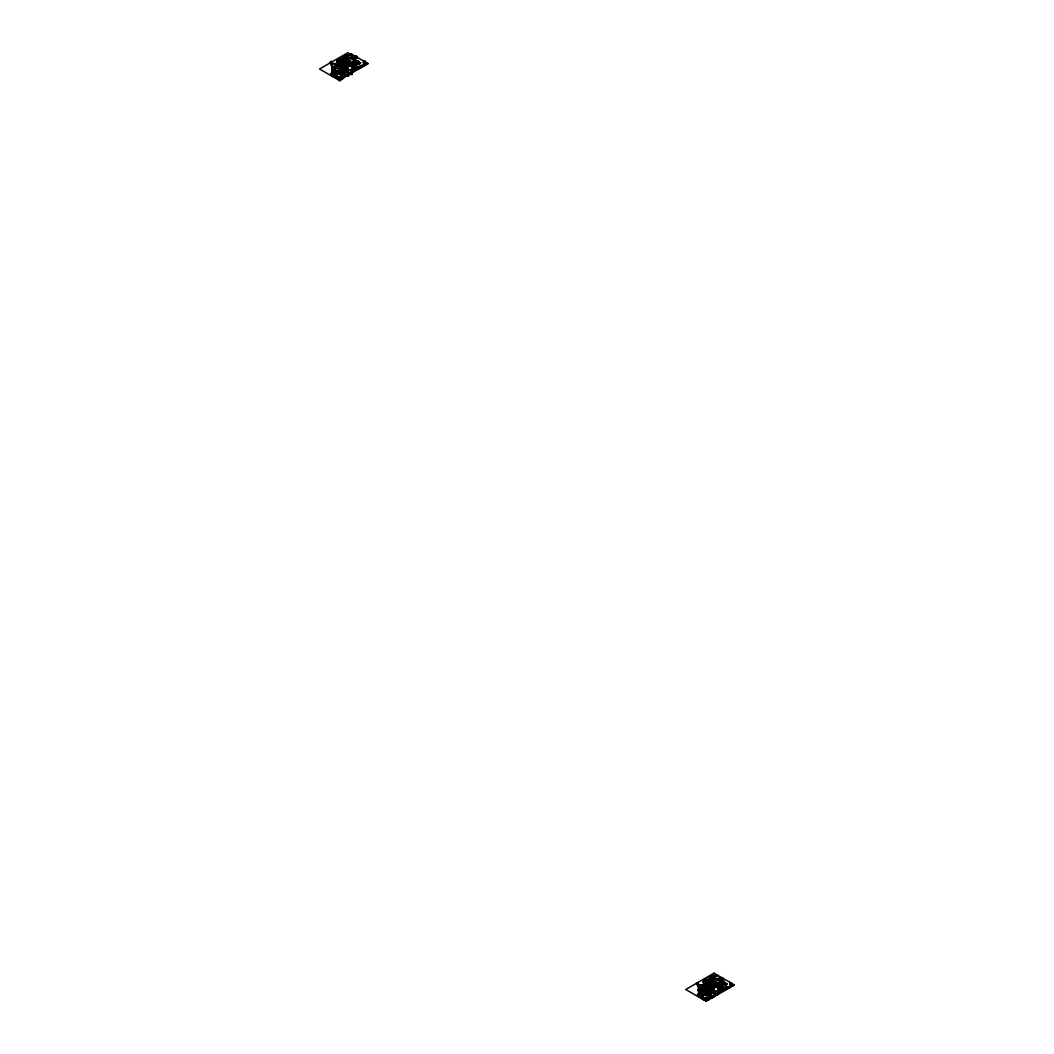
<?xml version="1.0" encoding="UTF-8"?>
<svg xmlns="http://www.w3.org/2000/svg" width="1054" height="1054" viewBox="0 0 1054 1054"><rect width="100%" height="100%" fill="white"/><g stroke="black" fill="none" stroke-linecap="round" stroke-linejoin="round"><path stroke-width="1.5" d="M350.85 73.174L350.995 72.08M364.038 61.58L365.237 61.501L364.473 65.111L352.563 71.264L352.076 74.478L350.666 74.281M350.982 73.161L350.481 72.713L350.692 74.531M364.236 61.54L364.276 62.515M339.098 77.206C340.561 76.678 339.204 77.614 339.493 77.772M339.678 77.153L340.218 77.588M347.556 63.332L347.688 59.828L347.556 62.884M349.203 63.28C351.232 64.834 350.495 62.067 349.862 63.266M351.535 63.411C350.863 61.132 353.67 64.623 350.745 62.858M355.119 68.918L356.12 68.326C357.662 69.841 354.025 68.629 354.803 69.3M356.542 68.22L357.543 68.76L356.608 68.312M356.66 68.154L355.923 68.536L356.647 69.09M357.543 67.957L358.531 68.154M357.807 67.825L358.821 68.088M358.136 67.416L359.045 68.023L358.676 67.061L357.675 67.891M358.703 67.377L360.099 67.496M359.058 67.891L359.954 67.443L359.572 66.613L358.834 67.074M339.678 72.265L340.35 72.568M341.035 77.377C339.665 76.428 342.616 76.494 340.376 76.85M341.272 71.54L340.837 71.764M344.171 74.663L343.288 75.361M345.435 69.907C343.037 70.42 346.819 69.472 345.053 69.538M355.251 63.899L357.148 61.488L355.514 61.053L353.907 63.121L346.753 65.071L346.173 64.083A3.979 2.292 0 0 1 346.028 63.82L345.896 60.21A5.613 3.241 0 0 1 346.595 58.932L345.08 58.247A38.906 22.463 0 0 0 337.886 64.202L336.186 63.727A4.69 2.701 0 0 0 333.354 63.477L331.997 62.779A3.083 1.779 0 0 0 331.417 61.356L330.007 62.976A36.561 21.106 0 0 1 332.313 68.286L332.115 68.602M346.318 60.407L346.344 63.345L347.504 64.228M348.294 63.332L352.418 62.239L353.828 60.434L355.369 60.789L353.683 62.99L348.334 64.189L346.608 63.108L346.621 60.315L348.307 60.407C346.344 62.924 349.849 64.031 348.742 63.714M346.713 63.056C350.152 62.766 345.001 63.741 347.306 62.436L347.306 61.751C345.514 63.345 350.218 61.659 346.713 61.909M347.912 62.436L346.621 62.252L347.319 60.776L346.726 61.395M348.004 61.488L346.621 61.33L347.319 59.801L348.294 63.293M347.688 75.15L347.556 75.295M347.833 62.384L347.583 62.818M347.715 61.764L347.319 60.776M348.9 62.067L350.481 61.83L348.9 61.791M348.9 61.488L350.495 61.264L348.9 61.224M348.9 60.921L350.495 60.658L348.9 60.645M350.178 63.187L350.903 63.622M351.035 63.609L350.376 63.121M350.6 72.884L351.18 72.173L351.259 72.858C351.931 73.688 350.784 74.781 350.969 72.818M350.877 62.884L351.917 62.739M353.67 61.158L353.525 61.778M357.253 63.042C357.767 61.29 357.556 64.821 356.147 63.121M712.069 981.682L712.056 984.383A3.979 2.292 0 0 0 712.438 985.437L712.965 986.307L713.69 985.503M712.517 981.682L712.504 984.383A2.187 1.265 0 0 0 715.561 985.53L720.106 984.383L721.713 982.328L723.334 982.75L721.45 985.174L715.666 986.636A5.151 2.978 0 0 0 712.517 989.047L710.752 987.229M721.568 982.104L719.882 984.252L715.442 985.371A1.884 1.094 0 0 1 712.807 984.383L712.82 981.63A4.862 2.806 0 0 1 715.824 979.179L721.924 977.73M714.533 996.491L711.147 995.45L709.078 997.73L704.243 998.915L702.491 996.952A4.018 2.319 0 0 1 703.94 994.699L713.163 990.51A1.489 0.856 0 0 0 713.716 989.719A3.966 2.292 0 0 1 716.127 987.269L722.346 985.688C730.659 972.592 710.778 992.684 714.204 981.63M714.493 984.937L714.507 981.63L712.82 981.63M360.376 66.56L361.812 65.546L353.037 69.946L354.315 69.261L355.211 69.92L354.842 68.971L353.709 69.854M354.987 70.038L353.854 69.788M361.522 65.994L362.128 65.348L362.655 66.231L361.562 65.532M343.261 75.822L343.973 76.323L343.472 75.308M343.96 74.939L344.539 75.585L343.103 75.704M350.323 62.937L349.335 63.227L349.809 63.899L349.572 62.976M340.323 59.788L344.105 60.842C347.833 59.222 351.022 55.151 356.41 56.112L356.766 57.087L350.811 58.497L351.759 58.22M351.693 58.01L350.969 58.181M352.352 65.638L352.405 65.019C354.855 65.361 350.402 64.241 352.313 65.704M353.393 61.949L354.104 62.449L352.84 62.067L355.238 60.816L354.697 60.104L354.223 60.895M354.263 60.526L353.538 61.185L354.803 61.567M354.882 57.483L353.393 57.021M356.739 62.779L357.266 63.675M350.969 74.149L351.074 73.596M330.007 62.16C333.881 67.654 332.142 72.37 332.036 68.655M338.479 73.055L338.215 72.924M340.218 72.252L339.493 72.634M341.456 71.461L340.995 71.659M345.58 70.117L344.882 70.249M360.442 66.402L361.377 66.863M338.887 72.858L338.795 72.199M354.684 60.539L358.228 61.04L355.475 64.031L347.622 66.125L346.344 68.55M354.513 64.334C355.33 64.755 353.986 65.388 353.986 64.663L354.473 64.544M346.028 63.82L345.87 63.042L346.779 64.742M332.023 63.793L331.997 63.596A3.083 1.779 0 0 0 331.417 62.16L331.417 61.356M353.248 65.427L352.787 64.729M331.984 73.609L333.354 73.754L333.934 69.577M339.019 73.2L338.281 72.568M340.916 71.356L341.654 71.856M342.998 71.395L342.234 71.448M333.894 71.066L334.263 69.669M351.707 65.835L351.245 65.111M698.762 997.018A37.944 21.91 0 0 0 700.08 992.341L700.133 990.971M347.28 55.77L347.767 55.493A33.57 19.38 0 0 0 350.969 53.701L363.683 61.092C360.982 64.004 367.53 63.266 363.788 63.174L363.973 61.224M363.893 63.174L363.959 62.436M363.986 62.199L364.038 61.461M364.381 61.264L364.249 63.016L364.341 61.725M364.289 63.28L363.406 65.15L364.025 64.439M364.486 62.568L364.552 61.883L365.079 63.214L363.893 63.121M363.986 62.146L364.631 60.921M364.552 61.883L363.986 62.515L365.132 62.581L365.237 61.554M365.58 62.146L364.552 65.374L352.945 71.29L352.194 72.989M729.882 982.328L729.684 984.489L731.371 984.541M729.987 984.489L730.159 982.486M731.489 983.25L731.318 985.134A4.862 2.806 0 0 1 729.631 987.111L719.091 992.341A3.07 1.779 0 0 0 718.037 993.803L718.103 994.423M731.766 983.408L731.608 985.134A5.151 2.978 0 0 1 729.829 987.242L719.289 992.473A2.78 1.607 0 0 0 718.327 993.79L718.393 994.251M339.757 59.577L338.874 61.027L339.467 59.683M346.239 68.694L336.41 73.213L335.146 75.835M338.176 72.897C337.425 75.862 352.55 65.427 345.304 69.34M347.53 68.563L348.242 66.771L350.56 65.875M342.234 60.131L340.482 61.554A39.327 22.701 0 0 0 339.177 62.779L343.986 64.004L344.065 65.822L344.052 62.476L345.87 61.909L344.052 62.529L340.482 61.501L338.756 63.214A42.568 24.585 0 0 0 337.886 64.202L343.762 65.809M331.378 73.424C330.482 77.825 332.59 67.206 331.628 75.414M331.259 73.622L331.272 73.306M332.181 72.937L332.405 71.843M332.247 73.398L332.484 68.563M700.08 992.341L700.462 990.931M347.583 55.625L344.684 56.916L344.921 56.205M339.533 60.421L338.215 59.327L339.625 59.814M700.923 991.063L700.264 994.054L702.148 994.396A5.599 3.228 0 0 1 702.926 993.962L705.337 992.868M333.301 73.925L332.563 76.547M334.329 69.498L337.148 64.426M336.292 74.887L337.912 73.398M345.066 56.046L345.317 56.086M339.586 60.315C341.641 56.626 340.442 60.513 341.931 58.629M345.976 63.741L343.986 64.228L338.94 63.016M346.95 69.498L347.504 68.747M347.477 68.853L352.102 70.842L353.353 70.21M333.723 67.522L335.897 64.083L343.459 66.178M340.034 65.295L337.596 64.413L335.515 67.799A38.906 22.463 0 0 0 334.79 69.617L334.065 72.779L335.91 73.148A5.599 3.228 0 0 1 336.74 72.7L345.699 68.615L345.883 67.706L343.525 68.734M335.725 67.416L334.79 69.617L335.936 67.048M343.103 65.229L343.723 64.057M340.086 59.353L339.335 60.012L338.215 59.327M337.596 64.557L336.173 66.626A38.906 22.463 0 0 1 336.99 65.374L337.596 64.413M347.688 59.867C349.23 58.523 351.022 57.232 350.916 58.695L357.016 57.206M349.585 65.519C347.701 65.572 345.304 68.365 347.253 69.432L346.16 69.933M347.029 59.367L346.621 60.407L348.018 60.552M338.874 66.718L340.205 65.137L343.459 66.02L341.615 67.693M332.194 68.457L331.746 69.445M336.186 63.727C338.953 60.5 345.883 55.177 344.737 56.666M341.891 63.556L340.903 65.019L343.13 65.348M337.293 66.283L338.505 64.663M356.647 63.517L356.884 63.174M357.174 61.949C360.033 60.816 356.094 64.136 357.635 61.633L358.176 62.331L358.676 61.712L358.123 61L355.712 63.872L356.792 64.11M354.078 60.816L353.419 61.488L354.46 61.804M357.965 61.83L358.228 61M354.697 60.104L353.367 62.028L353.406 61.343M342.84 75.967L344.566 73.978L345.106 74.729L343.551 76.85C340.877 80.802 331.707 76.916 336.845 73.2M344.421 75.624L344.579 74.333M343.92 76.244L345.238 74.65M346.12 76.494L347.016 75.348L345.383 74.926L343.788 76.982L337.767 78.312L336.121 77.706L335.146 75.835M347.359 75.822L347.952 74.808L345.646 74.188L348.334 75.256L346.937 76.02M356.884 63.503C357.425 64.847 354.052 63.359 356.845 64.189M356.792 64.162L357.28 63.49M357.438 61.896L357.49 63.266L356.95 62.515L356.199 63.2L357.543 63.345M358.808 61.778L356.529 64.637L350.758 66.138M353.828 60.473L359.071 61.804L356.753 64.808L350.89 66.297L350.205 65.322L350.811 66.02C349.928 64.347 352.471 65.664 351.035 65.862M346.832 75.993L348.676 75.545L343.709 74.307L342.286 76.151L337.886 77.271L342.51 76.244L343.973 74.32L343.933 75.005M357.833 64.215L359.282 64.637M358.083 63.951L359.691 64.11L358.241 63.701M359.058 62.647L360.508 63.029L359.058 62.7M359.309 62.384L360.745 62.753M720.304 981.775L718.841 983.645L714.493 984.739M708.486 997.387L709.895 995.569L714.177 996.689M710.172 995.648L708.71 997.506L704.072 998.494M711.437 995.977L709.75 998.125L704.968 999.337A1.91 1.107 0 0 1 702.465 998.77L701.621 997.071A4.901 2.833 0 0 1 703.387 994.304L712.833 989.851A4.862 2.806 0 0 1 715.785 986.794L721.674 985.292L723.729 982.671M711.582 996.201L709.974 998.257L705.086 999.495A2.213 1.278 0 0 1 702.188 998.836L701.332 997.11A5.204 3.004 0 0 1 703.202 994.159L705.627 993.066L698.723 990.457M712.32 997.756L713.202 996.623M712.912 997.413L713.598 996.544M724.994 983L722.715 985.912L716.957 987.374M351.245 71.567L352.102 70.842M346.726 64.953L346.173 64.083M712.926 986.373L710.014 987.097L702.386 984.989A4.69 2.701 0 0 0 699.54 984.752L698.196 984.054A3.083 1.779 0 0 0 697.616 982.618M337.438 64.07L341.588 60.144M339.454 60.473L339.572 59.525M347.029 59.367L356.41 56.112M337.148 76.31C333.907 77.153 338.229 75.598 336.134 75.137L335.554 75.835M337.609 77.245L336.266 77.509L337.148 76.626L336.529 75.704M346.964 65.216L347.767 64.294M713.966 985.569L710.949 987.111M350.402 57.786L352.089 58.194L351.285 57.772M351.509 57.483L351.957 58.115M351.97 57.417L353.643 57.825L353.064 57.1M354.631 56.732L355.079 57.417L354.447 56.784M355.079 56.679L356.634 57.048M341.417 76.758L341.944 77.206L341.061 76.56M337.886 64.202L339.085 62.779M351.917 62.489L352.26 63.227M351.878 64.953L352.352 65.585M341.417 76.428L340.745 76.889M352.971 64.729L353.446 65.361M353.419 64.571L353.907 65.19L353.288 64.531M349.546 63.174L350.389 62.845M350.639 72.845L350.798 74.241L352.076 74.478M350.758 73.806L351.891 73.688L350.6 73.74M350.784 74.426L351.298 73.148M331.826 68.694L331.812 69.156M347.319 59.801L346.621 60.315M711.99 989.825L705.574 992.763M364.065 62.002L365.185 62.067M364.249 62.976L364.276 62.278L363.788 63.266M340.508 61.527L340.587 61.409A40.236 23.228 0 0 1 342.049 60.262M347.24 69.077L351.693 71.105M340.139 60.737L338.69 61.949A40.79 23.557 0 0 0 336.766 63.872M337.491 72.963L339.19 72.028L339.533 72.989L338.677 72.304L340.508 71.422L340.864 72.383L339.599 71.962M341.074 71.29L341.957 71.883L340.139 71.764M342.774 70.394L343.143 71.224L342.181 71.738L341.325 71.105L343.156 70.21L343.512 71.185L342.655 70.499C343.881 69.485 345.831 70.816 344.118 69.907M353.367 69.828L354.091 70.354M360.481 67.179L359.691 66.6M357.925 68.444L356.858 68.049M359.559 66.731L360.323 67.39L359.559 66.784M354.131 69.393L354.697 70.051M361.219 66.178L361.601 66.745L360.837 66.152M352.84 62.12L353.512 61.619M348.136 76.099L346.964 75.967L348.004 74.874L348.545 75.624M343.802 74.808L344.698 75.203M344.21 57.166C342.102 56.415 345.475 57.812 347.491 55.612M331.997 72.831L331.43 73.411M341.641 70.473L339.691 69.129L341.615 67.601L344.21 69.3M336.397 66.165L341.733 67.601L343.617 66.099L346.318 67.785M341.773 59.999L346.502 57.087M346.885 65.269L344.763 65.835M363.406 65.111L362.075 65.875M341.72 59.577L341.944 59.419A35.401 20.434 0 0 1 344.091 58.075M351.166 54.755L351.944 54.281L351.944 55.085M351.166 54.755L347.333 56.732M337.899 59.67L338.729 60.473M342.655 57.074L343.775 57.72M345.738 55.612L347.135 56.099L345.646 55.954M338.835 61.027L337.438 60.5L338.835 60.987M346.542 55.269L347.675 55.928M336.608 61.316L337.741 62.002L336.608 61.356M340.402 59.459L338.993 58.971L340.31 59.274M343.064 58.128L342.01 57.43M350.969 53.701L350.969 54.518L347.807 52.7L319.533 69.024L339.994 80.842L347.412 75.216L347.359 75.901M348.228 74.979L368.281 63.701L363.683 61.092M340.837 63.359C337.425 64.544 346.74 65.005 343.13 65.203M340.271 63.793L341.035 63.411M340.205 65.269C335.752 66.692 348.083 67.654 343.064 68.51M339.388 65.835L340.402 65.335M336.858 73.2L346.74 68.589M709.54 981.893L708.525 982.368L709.895 982.842M708.183 983.237C705.086 984.317 712.372 983.988 709.289 985.121M707.616 983.672L708.38 983.29M707.036 984.634L706.246 985.226L709.764 986.241L708.947 986.807M709.158 983.369L710.172 982.895L708.802 982.42M706.457 985.068L707.234 984.686M709.092 985.068L709.856 984.686M706.391 986.544L705.35 987.229L710.304 989.298M705.574 987.111L706.588 986.597M705.192 988.244C700.712 989.179 711.661 990.18 706.905 990.918M703.624 989.785C699.856 990.852 709.21 991.643 704.415 991.972M709.144 986.86L710.014 986.228L706.496 985.213M702.899 990.299L703.822 989.838M351.443 68.892L352.484 69.59M353.999 67.575L355.04 68.273L353.999 67.627M362.128 65.348L352.84 69.854L353.933 70.552L354.46 69.156M355.224 69.788L356.265 69.406L355.251 69.09M356.502 69.156L357.398 68.708M357.78 68.523L358.558 67.219M360.336 67.258L361.232 66.81L360.85 65.98L361.759 66.547M361.614 66.626L362.51 66.178M719.223 991.221L727.945 986.887M345.699 68.615L344.21 69.195L341.733 67.509M347.583 56.402L347.767 56.31A33.57 19.38 0 0 0 348.255 56.073M339.375 71.501L344.052 69.274M338.413 73.319L338.795 72.621M346.568 69.38L346.292 69.696M342.194 71.119L341.628 71.04M342.787 70.565L344.302 70.697L343.564 70.157M344.091 70.539L343.472 70.829L344.091 70.21M346.199 69.643L346.753 69.063M338.215 73.543L339.309 73.095L338.426 72.542M339.533 72.937L340.626 72.489L339.757 71.935M340.864 72.331L341.957 71.843M343.512 71.132L344.605 70.631L343.973 69.946M344.829 70.526L345.923 70.038L344.895 69.551M339.388 74.004L340.06 74.9M341.417 73.121L342.708 73.661M343.288 72.265L343.96 73.134M345.053 72.634L343.749 72.015L344.737 72.779M345.831 72.278L344.526 71.698L345.514 72.423M345.317 71.343L346.608 71.883M347.174 70.499L347.846 71.356M341.153 74.36L339.862 73.833L340.837 74.544M343.182 73.49L342.194 72.726L343.485 73.345M347.069 71.712L346.094 70.961L347.385 71.567M348.624 71L347.649 70.249L348.94 70.868M341.615 74.188L340.64 73.437L341.931 74.057M712.425 989.969L705.851 992.96L698.71 990.259M704.415 994.857L713.439 990.747M344.012 69.063L345.896 68.246M346.279 56.191L348.518 58.062M706.694 980.918L710.304 981.92L712.293 979.614M343.275 68.563L345.765 67.522M712.781 978.323L712.32 978.52A39.406 22.753 0 0 0 703.637 985.345M707.629 980.233L705.837 981.195A1.686 0.975 0 0 1 705.534 981.841M344.856 74.202L345.185 74.188M346.7 65.361L344.131 65.809M352.062 64.913L353.13 65.177M348.294 63.517L352.642 62.37L354.394 60.394L354.75 61.435M353.946 64.966L354.776 64.887M351.232 66.586L351.878 67.416M354.328 65.756L354.961 66.639L354.328 65.796M352.787 67.192L352.194 66.323M353.696 66.955L353.05 66.086M341.944 77.153L340.244 76.823M714.493 984.555L718.617 983.514L720.027 981.709L725.271 983.066L722.939 986.043L717.076 987.532L716.404 986.636M346.371 60.091L344.118 60.645L346.094 58.352M345.87 63.042L343.986 64.228M344.157 65.651L346.542 65.058L345.514 63.754M710.304 981.92L712.57 981.366A5.165 2.978 0 0 1 715.706 979.021L721.7 977.598M712.53 981.551L710.304 982.104L706.509 981.063M710.251 983.672L712.069 983.224M712.069 983.356L706.667 982.815M712.135 984.884L710.185 985.371L705.363 984.041M712.175 985.003L710.185 985.49L705.271 984.146M342.721 78.457L341.325 78.786A5.112 2.951 0 0 0 339.335 79.643L339.335 80.46M339.48 79.735A5.099 2.951 0 0 1 341.536 78.892L342.26 78.721M708.92 999.732L707.524 1000.062A5.112 2.951 0 0 0 705.521 1000.918M352.576 57.878L353.209 57.272L352.471 57.772M354.961 56.639L355.488 57.39L356.45 57.048L356.002 56.415M355.079 57.377L354.078 57.114M351.693 58.84L352.668 59.643L352.062 58.8M352.616 58.668L353.577 59.419L352.985 58.537M353.525 58.444L354.5 59.208L353.894 58.365M354.447 58.194L355.422 58.984L354.816 58.141M355.369 58.01L356.331 58.774L355.725 57.891M356.278 57.799L357.253 58.55L356.647 57.706M722.609 978.125L716.167 979.653A3.966 2.292 0 0 0 713.703 981.761L714.283 984.91M716.997 979.759L722.925 978.31M723.215 978.481L717.115 979.93L716.47 979.021M342.932 68.418L344.052 68.167M709.118 989.693L710.528 989.311L705.613 987.255M706.773 990.826L707.893 990.576M345.554 55.849L346.779 55.717L346.015 55.743M347.253 55.691L346.687 55.836M336.345 77.443L335.435 75.756L336.766 75.532L337.175 77.429M335.435 75.796L337.056 75.532L338.084 77.68M335.831 76.336L336.964 76.151M336.068 76.837L337.214 76.613L335.897 76.731L336.476 75.611M336.279 77.285L337.082 76.823M701.621 997.071L703.242 996.807L704.283 998.902M702.004 997.835L703.334 997.624M702.083 998.006L703.426 997.782M702.465 998.77L703.795 998.56M348.018 72.95L349.625 73.108L348.044 73.174M350.653 73.306L351.838 73.293M348.083 73.516L349.691 73.675L348.11 73.74M718.051 993.975L716.377 994.041L716.536 995.332M716.773 994.831L717.431 994.805M348.9 60.684L350.495 60.697M346.726 61.106L348.004 61.514M346.621 61.29L348.004 61.158L347.319 60.486M346.713 62.081L348.004 62.133L347.319 61.461M712.82 982.433L714.204 982.433M712.82 982.605L714.204 982.605M712.807 983.408L714.204 983.408M712.807 983.58L714.204 983.58M712.807 984.37L714.19 984.383M363.88 62.199L365.264 62.291M363.867 62.37L365.251 62.463M730.145 982.723L730.422 985.108A3.966 2.292 0 0 1 729.052 986.715L718.512 991.946A3.966 2.292 0 0 0 717.142 993.843L717.273 994.897M730.066 983.527L731.45 983.566M730.053 983.698L731.436 983.738M335.897 64.083L332.445 63.82M331.931 73.78L335.515 74.004M698.183 994.884L702.004 995.305M698.13 995.055L701.885 995.463M343.723 65.651L337.886 64.044M357.504 61.527L359.071 61.804M353.749 61.013L354.829 61.343M356.963 62.133L358.228 62.463M356.845 62.239L358.11 62.621M352.971 62.041L354.131 62.226L353.999 61M356.397 62.99L357.569 63.121M343.947 74.465L345.027 74.794M347.372 75.361L348.466 75.69M343.406 75.058L344.671 75.44M342.708 75.941L343.973 76.27M719.724 982.499L720.989 982.829M723.163 983.395L724.427 983.725M719.605 982.657L720.87 982.987M723.031 983.553L724.296 983.883M719.026 983.395L720.29 983.725M722.464 984.291L723.729 984.62M722.346 984.449L723.611 984.779M721.766 985.174L723.031 985.503M709.592 996.373L710.857 996.702M709.474 996.531L710.739 996.86M708.907 997.255L710.172 997.585M347.451 75.374L348.097 76.336M340.587 61.409L344.052 62.529M339.81 68.984L335.515 67.799L341.786 70.394M332.511 68.984L339.665 71.698M332.537 69.182L339.428 71.804M698.644 985.095A1.818 1.054 0 0 0 699.672 985.134A3.992 2.306 0 0 1 702.096 985.358L709.645 987.44M702.662 987.414L710.396 990.562M702.583 987.519L710.251 990.641M701.7 989.126L707.985 991.669M701.635 989.232L707.827 991.735M702.926 990.444L705.034 991.024M713.624 990.154L718.301 992.064M713.492 990.312L718.09 992.196M348.729 55.375L347.319 54.887L348.452 55.533M345.791 55.572L346.858 56.27M331.43 75.084L339.994 80.025M343.617 66.244L346.292 68.023M709.803 987.506L712.491 989.298A5.151 2.978 0 0 0 712.544 989.811M362.365 66.244L361.377 66.059M360.284 66.362L361.232 66.85M359.006 66.995L359.954 67.496M359.203 67.812L358.281 67.416M357.161 67.891L357.978 67.456M356.45 68.26L357.253 68.787M353.696 67.733L354.737 68.47M354.447 69.327L355.369 69.722M353.037 69.907L353.933 70.552L353.551 69.656M728.841 987.493L727.747 986.755L719.026 991.089L720.132 991.827M726.891 987.414L727.8 988.02M726.667 987.519L727.576 988.125M725.613 988.046L726.522 988.652M725.389 988.151L726.298 988.771M724.335 988.678L725.244 989.284M724.111 988.797L725.02 989.403M723.057 989.311L723.966 989.917M722.833 989.429L723.742 990.035M721.779 989.943L722.688 990.562M721.555 990.062L722.464 990.668M720.501 990.589L721.41 991.195M720.277 990.694L721.186 991.3M342.576 66.969L344.105 68.023M706.839 989.68L707.945 990.444M346.213 68.958L347.438 69.656L338.4 73.767L337.359 72.963M345.593 69.235L346.292 69.261M344.605 70.684L343.723 70.131M342.418 70.605L343.275 71.29M342.247 70.763L342.985 71.303M342.207 71.698L341.839 70.816L342.181 71.777M340.297 71.646L340.824 71.698M338.98 72.252L339.717 72.792M712.583 990.114L713.624 990.879L704.586 994.989L703.545 994.225M711.49 990.615L712.346 991.247M711.266 990.72L712.122 991.353M710.172 991.221L711.028 991.854M709.935 991.327L710.791 991.959M708.841 991.814L709.698 992.446M708.617 991.919L709.474 992.552M707.524 992.42L708.38 993.052M707.287 992.525L708.143 993.158M706.193 993.026L707.05 993.659M705.969 993.131L706.826 993.764M704.876 993.632L705.732 994.251M704.639 993.738L705.495 994.357M345.778 56.402L348.202 58.207M712.214 977.572L714.625 979.364M711.977 977.677L714.401 979.469M332.05 69.511L332.379 70.091M337.03 76.982L336.687 75.69M351.18 72.173C353.301 73.424 348.624 71.83 350.336 74.096M347.306 61.751L347.833 62.845M332.537 70.407L332.155 69.854M331.378 74.07L331.483 74.175M349.599 63.253L349.994 63.807M354.328 64.334L354.987 64.966M352.023 62.489L352.576 63.266L351.72 62.805M353.577 65.388L353.182 65.098M351.43 65.124L352.036 65.783M341.509 76.441L342.076 77.232M340.376 76.797L340.85 77.482L340.613 76.547M339.968 76.837L340.521 77.627M720.752 985.53L721.318 986.267M718.209 983.804L718.775 984.528M719.487 985.859L720.04 986.584M719.21 985.925L719.777 986.649M716.944 984.12L717.497 984.858M716.667 984.186L717.221 984.923M717.945 986.241L718.499 986.979M717.669 986.307L718.222 987.045M715.402 984.515L715.956 985.253M707.708 997.769L708.262 998.494M706.43 998.085L706.997 998.823M706.167 998.151L706.72 998.889M704.889 998.481L705.442 999.205M707.853 1000.338L707.735 1000.167A5.099 2.951 0 0 0 705.679 1001.01M356.766 57.087L356.12 56.626M355.211 57.456L354.763 57.232M352.879 57.153L353.314 57.851M352.155 57.324L352.365 58.128L351.838 57.39M351.97 57.364L352.418 58.049M721.147 977.914L721.674 978.652M720.87 977.98L721.397 978.718M719.592 978.283L720.119 979.021M719.315 978.349L719.842 979.087M718.024 978.652L718.551 979.39M717.761 978.718L718.288 979.456M336.134 75.137L337.096 77.14M702.965 996.847L703.967 998.889M355.738 68.523L356.12 69.34L355.132 69.156M351.693 65.664L350.916 65.691M351.114 62.581L351.364 63.464M339.072 76.942L339.309 77.825M336.252 75.48L336.252 75.519M356.423 56.969L355.646 57.074M716.667 994.027L716.812 995.174M333.934 69.38L331.075 61.554L331.075 62.357M351.061 73.503L351.114 74.294M350.995 72.041L350.995 73.332M344.869 56.297L344.632 56.771M339.507 79.748L339.507 80.552M699.909 988.784A40.79 23.557 0 0 1 702.096 985.358M702.386 984.989A40.79 23.557 0 0 1 711.45 977.888A33.57 19.38 0 0 0 717.155 974.976M733.083 985.767A4.875 2.819 0 0 1 733.821 984.607M697.274 982.815A37.944 21.91 0 0 1 700.119 990.655M696.207 983.435A36.561 21.106 0 0 1 697.629 996.359M700.515 990.76A39.406 22.753 0 0 1 703.347 985.701M718.143 975.543A34.953 20.184 0 0 1 713.071 978.204M700.976 990.892A38.906 22.463 0 0 1 703.795 985.833M704.085 985.464A38.906 22.463 0 0 1 711.213 979.535L712.807 980.154A5.613 3.241 0 0 0 712.096 981.472M701.055 994.396A1.686 0.975 0 0 0 701.938 993.448A1.489 0.856 0 0 1 702.952 992.552A1.37 0.79 0 0 0 703.94 991.919M710.304 978.52A3.386 1.95 0 0 0 711.068 977.559L712.372 977.018A3.228 1.858 0 0 0 713.387 977.045M713.795 976.847A3.61 2.082 0 0 1 712.372 977.018L711.226 977.664A2.068 1.199 0 0 1 710.818 978.231M705.126 982.196A3.149 1.818 0 0 0 705.64 981.208L706.562 980.418A4.875 2.806 0 0 0 708.117 979.891M698.749 991.406A3.03 1.752 0 0 0 698.249 990.734L698.183 989.983A5.389 3.109 0 0 0 698.604 989.35M698.736 991.656A5.902 3.412 0 0 0 698.091 990.8L697.946 989.983A5.415 3.122 0 0 0 698.604 989.139M697.814 995.898A2.767 1.594 0 0 0 697.524 995.226L697.695 994.581A3.781 2.187 0 0 0 698.407 994.041M697.748 996.083A7.707 4.44 0 0 0 697.405 995.345L697.643 994.449A11.344 6.548 0 0 0 698.446 993.856M366.884 64.505A4.875 2.819 0 0 1 367.635 63.332M350.534 54.795A33.57 19.38 0 0 1 349.651 55.322M337.754 70.644A1.37 0.79 0 0 1 336.766 71.29A1.489 0.856 0 0 0 335.739 72.173A1.686 0.975 0 0 1 334.856 73.121M715.086 983.066L716.68 983.29L715.086 983.066M715.099 982.486L716.68 982.723L715.099 982.486M715.099 981.92L716.68 982.144L715.099 981.92M358.65 63.174L360.099 63.556L358.65 63.214M724.032 985.49L725.468 985.859L724.032 985.49M724.441 984.963L725.877 985.345L724.441 984.963M724.849 984.449L726.285 984.818L724.849 984.449M725.257 983.922L726.693 984.304L725.257 983.922M725.666 983.395L727.102 983.777L725.666 983.395M344.829 55.533L345.949 56.178L344.829 55.572M337.306 60.908L338.426 61.554L337.306 60.948M714.006 973.158L685.719 989.482L706.193 1001.3L734.467 984.976L714.006 973.158M710.093 976.307L711.213 976.953L710.093 976.307M704.085 980.128L705.205 980.773L704.085 980.128M704.691 979.667L705.811 980.312L704.691 979.667M705.469 979.311L706.588 979.956L705.469 979.311M709.566 976.821L710.686 977.466L709.566 976.821M711.015 976.03L712.135 976.689L711.015 976.03M706.351 979.008L707.471 979.653L706.351 979.008M708.42 977.769L709.54 978.428L708.42 977.769M709.118 977.374L710.238 978.02L709.118 977.374M712.214 975.912L713.334 976.557L712.214 975.912M703.914 980.839L705.034 981.485L703.914 980.839M713.018 975.569L714.138 976.215L713.018 975.569M713.795 975.187L714.915 975.833L713.795 975.187M702.807 981.814L703.927 982.46L702.807 981.814M703.505 981.406L704.625 982.051L703.505 981.406M352.497 68.326L353.525 69.024L352.497 68.365M353.248 67.957L354.276 68.655L353.248 67.996M717.932 989.969L718.973 990.668L717.932 989.969M718.683 989.601L719.724 990.286L718.683 989.601M719.434 989.219L720.475 989.917L719.434 989.219M720.198 988.85L721.226 989.548L720.198 988.85M705.587 995.266L706.562 995.99L705.587 995.266M706.364 994.91L707.339 995.635L706.364 994.91M707.142 994.554L708.13 995.279L707.142 994.554M707.919 994.212L708.907 994.923L707.919 994.212M708.696 993.856L709.685 994.568L708.696 993.856M709.474 993.5L710.462 994.212L709.474 993.5M710.264 993.145L711.239 993.869L710.264 993.145M711.042 992.789L712.017 993.514L711.042 992.789M711.819 992.433L712.794 993.158L711.819 992.433M712.596 992.077L713.571 992.802L712.596 992.077M713.374 991.722L714.349 992.446L713.374 991.722M714.151 991.379L715.139 992.091L714.151 991.379M355.238 65.532L355.87 66.376L355.238 65.572M356.133 65.295L356.779 66.138L356.133 65.335M717.787 987.717L718.433 988.56L717.787 987.717M718.696 987.493L719.342 988.323L718.696 987.493M719.605 987.255L720.251 988.099L719.605 987.255M720.514 987.031L721.147 987.861L720.514 987.031M721.423 986.794L722.056 987.638L721.423 986.794M722.333 986.57L722.965 987.414L722.333 986.57M718.248 980.022L718.854 980.866L718.248 980.022M719.171 979.812L719.777 980.655L719.171 979.812M720.093 979.588L720.686 980.431L720.093 979.588M721.002 979.377L721.608 980.22L721.002 979.377M721.924 979.153L722.53 979.996L721.924 979.153M722.833 978.942L723.439 979.785L722.833 978.942M715.785 994.106L714.204 994.172L715.785 994.106M715.85 994.686L714.269 994.739L715.85 994.686M365.33 61.448L363.946 61.409L365.33 61.501"/></g></svg>
